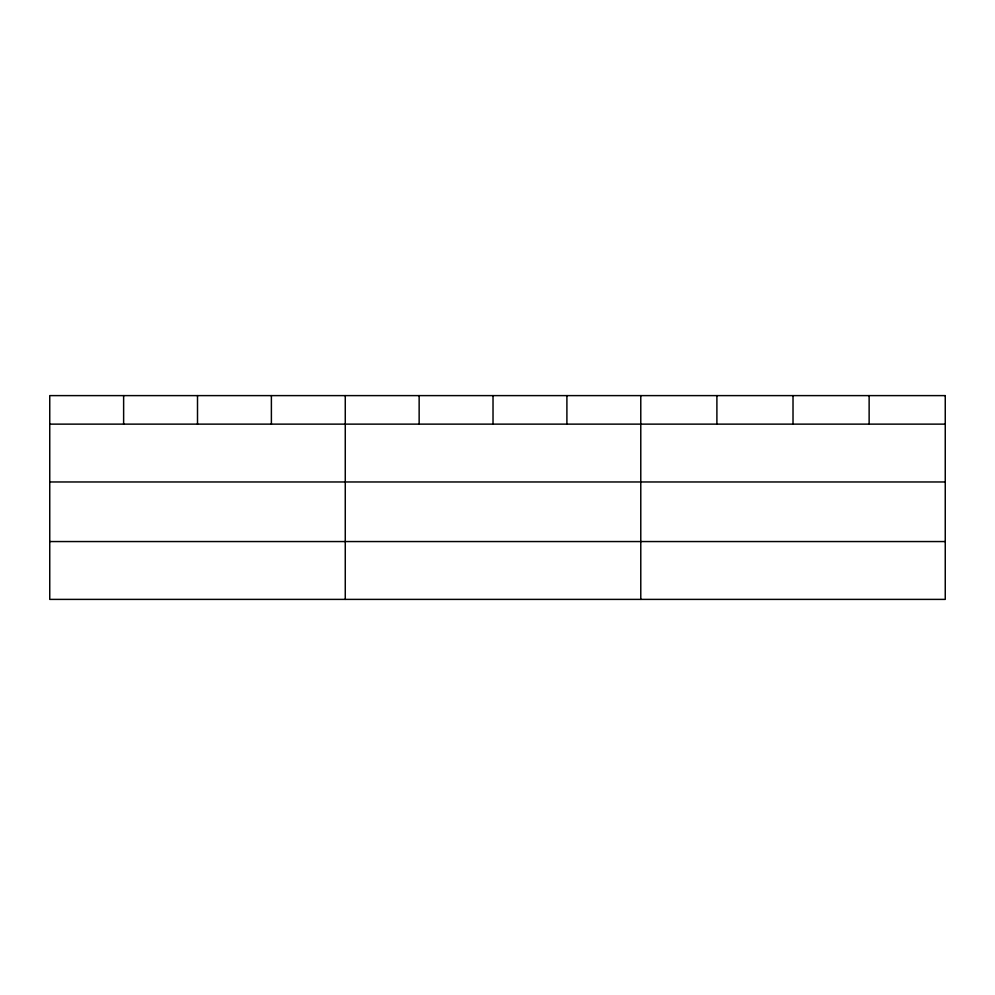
<?xml version="1.0" encoding="UTF-8"?>
<svg xmlns="http://www.w3.org/2000/svg" width="995" height="995" viewBox="0 0 995 995"><rect width="100%" height="100%" fill="white"/><g stroke="black" fill="none" stroke-linecap="round" stroke-linejoin="round"><path stroke-width="1.49" d="M49.75 424.131L945.25 424.131M49.75 481.966L945.25 481.966M49.75 541.554L945.25 541.554M869.132 395.612L869.132 424.131M793.015 395.612L793.015 424.131M716.897 395.612L716.897 424.131M640.78 395.612L640.78 599.388M566.901 395.612L566.901 424.131M493.022 395.612L493.022 424.131M419.144 395.612L419.144 424.131M345.265 395.612L345.265 599.388M271.386 395.612L271.386 424.131M197.507 395.612L197.507 424.131M123.629 395.612L123.629 424.131M945.25 395.612L49.75 395.612L49.75 599.388L945.25 599.388L945.25 395.612"/></g></svg>
